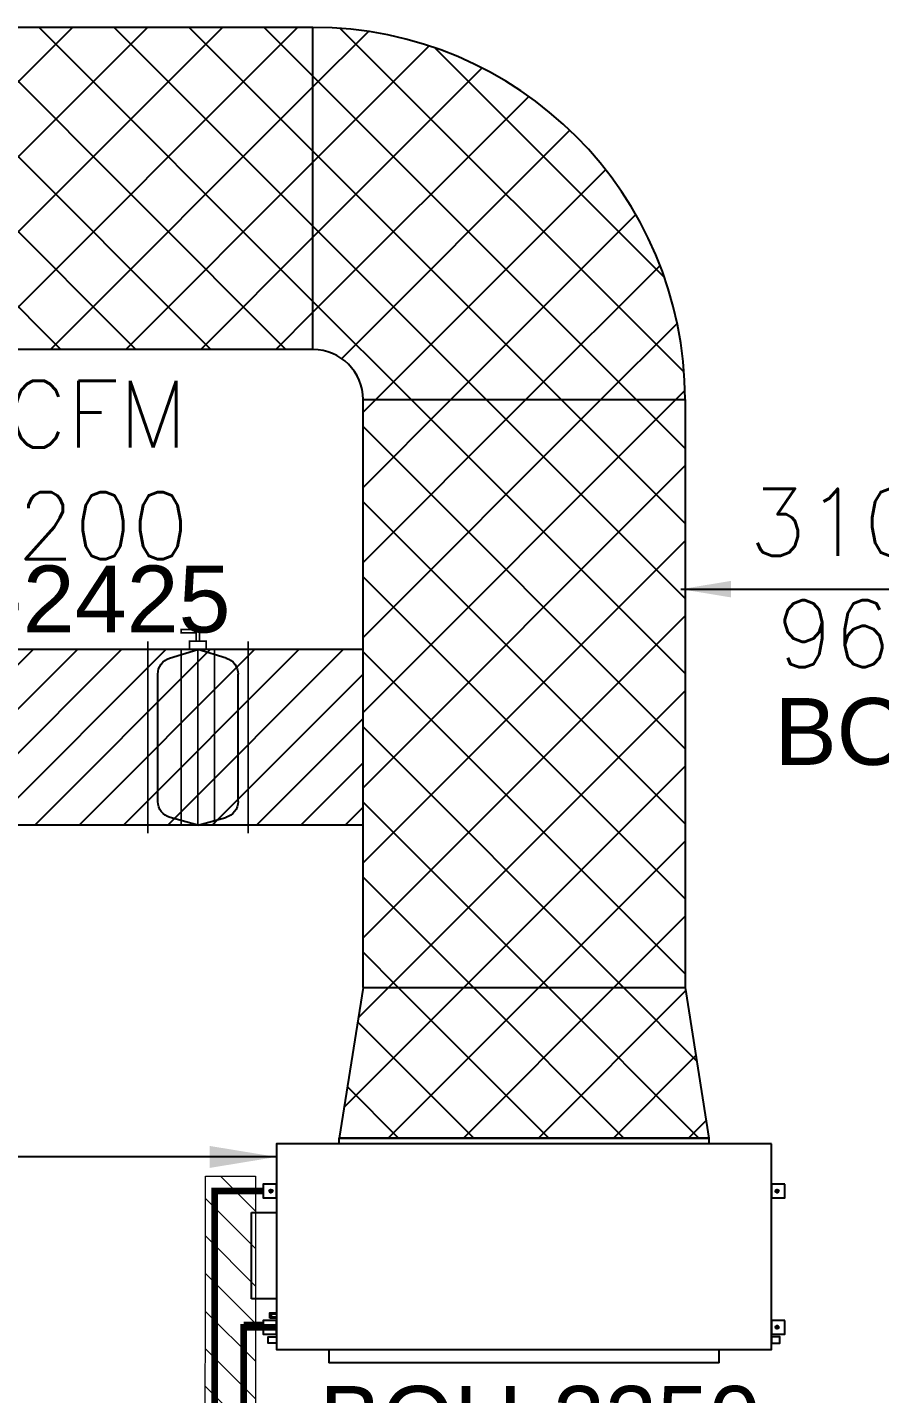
# Model space of a CAD drawing. Header units: millimetres. Extents: x -81374 to 485233, y -39075 to 157313.
# Drawn here: x 31798 to 34348, y 17379 to 21464 of the extents above; entities that cross this region are included whole.
import ezdxf

# ---------------------------------------------------------------- set-up
doc = ezdxf.new("R2010")
doc.units = ezdxf.units.MM
doc.linetypes.add('CENTERX2', pattern=[4, 2.5, -0.5, 0.5, -0.5])
doc.linetypes.add('HIDDEN', pattern=[0.375, 0.25, -0.125])
for name, color, linetype in [('AC-RA-DIFFUSER', 6, 'Continuous'), ('Hatch 01_UC', 7, 'Continuous'), ('M HVAC-Volume Control Damper', 3, 'Continuous'), ('M-HVAC ELLIPTICAL DUCT', 6, 'Continuous'), ('M-HVAC VRV PIPE', 152, 'Continuous'), ('M-HVAC-ELEPTICAL DUCT', 6, 'Continuous'), ('M-HVAC-INSULATION', 8, 'Continuous'), ('M-HVAC-SUPPLY AIR DUCT', 4, 'Continuous'), ('M-HVAC-TEXT', 7, 'Continuous')]:
    doc.layers.add(name, color=color, linetype=linetype)
for name, color, linetype, lineweight in [('CB-AC CABLE TRAY', 213, 'Continuous', 15), ('COPPER PIPE ', 4, 'Continuous', 30), ('DRAIN PIPE', 76, 'Continuous', 30)]:
    doc.layers.add(name, color=color, linetype=linetype, lineweight=lineweight)
doc.styles.add('HVAC TEXT', font='Romans.shx', dxfattribs={"width": 0.8, "height": 100})
doc.styles.add('R', font='romans.shx')
doc.styles.add('ROMAND', font='romand__.ttf')
doc.styles.get("Standard").update_dxf_attribs({"font": 'arial.ttf'})
doc.dimstyles.new('HVAC DIM', dxfattribs={"dimtxt": 100, "dimasz": 200, "dimexe": 50, "dimexo": 50, "dimgap": 50, "dimtad": 1, "dimtoh": 1, "dimdec": 0, "dimzin": 0, "dimdsep": 46, "dimtxsty": 'HVAC TEXT', "dimcen": 50, "dimclrd": 7, "dimclre": 7, "dimclrt": 7, "dimadec": 0, "dimazin": 0, "dimtfac": 1, "dimtdec": 0, "dimtofl": 0, "dimtmove": 0, "dimatfit": 3, "dimfxl": 1, "dimtolj": 1, "dimtzin": 0, "dimarcsym": 0})
doc.dimstyles.new('Vayucon', dxfattribs={"dimtxt": 200, "dimasz": 150, "dimexe": 0, "dimexo": 0, "dimgap": 9e-05, "dimtad": 1, "dimdec": 0, "dimrnd": 5, "dimzin": 0, "dimdsep": 46, "dimtxsty": 'ROMAND', "dimcen": 90, "dimclre": 99, "dimclrt": 7, "dimadec": 0, "dimazin": 0, "dimtfac": 1, "dimtdec": 0, "dimtofl": 0, "dimtmove": 1, "dimatfit": 3, "dimfxl": 1, "dimtolj": 1, "dimtzin": 0, "dimarcsym": 0})
pattern_1 = [(45, (-219788.42, -94207.17), (-112.2532, 112.2532), []), (135, (-219788.42, -94207.17), (-112.2532, -112.2532), [])]

# ---------------------------------------------------------------- blocks, each defined once
blk = doc.blocks.new('*U106')
at = {"layer": 'M HVAC-Volume Control Damper', "color": 6}
for p, q in [((144683.3, -122710), (145063.8, -122710)), ((144612.5, -122830), (144635, -122746.9)), ((145111.6, -122745.4), (145137.5, -122830)), ((144612.5, -122830), (144635, -122913.1)), ((145111.6, -122914.6), (145137.5, -122830)), ((144683.3, -122950), (145063.8, -122950))]:
    blk.add_line(p, q, dxfattribs=at)
at = {"layer": 'M HVAC-Volume Control Damper', "color": 6, "const_width": 5}
for points in [[(144612.5, -122680), (144612.5, -122680), (145162.5, -122680), (145137.5, -122680), (145137.5, -122980), (145162.5, -122980), (145137.5, -122980), (144612.5, -122980), (144587.5, -122980), (144612.5, -122980), (144612.5, -122680), (144587.5, -122680), (144612.5, -122680)], [(144612.5, -122830), (145137.5, -122830)]]:
    blk.add_lwpolyline(points, dxfattribs=at)
for points in [[(144612.5, -122880), (145137.5, -122880), (145137.5, -122780), (144612.5, -122780)], [(145137.5, -122805), (145137.5, -122855), (145162.5, -122855), (145162.5, -122805)], [(145162.5, -122825), (145162.5, -122835), (145187.5, -122835), (145187.5, -122880), (145197.5, -122880), (145197.5, -122825), (145162.5, -122825)]]:
    blk.add_lwpolyline(points, close=True, dxfattribs=at)
at = {"layer": 'M HVAC-Volume Control Damper', "color": 6}
for centre, start, end in [((144683.3, -122760), 90, 164.8459), ((145063.8, -122760), 17.032, 90), ((144683.3, -122900), 195.1541, 270), ((145063.8, -122900), 270, 342.968)]:
    blk.add_arc(centre, 50, start, end, dxfattribs=at)
blk = doc.blocks.new('*U124')
at = {"layer": 'CB-AC CABLE TRAY', "true_color": 0xa953a0}
h = blk.add_hatch(dxfattribs=at)
h.set_pattern_fill('ANSI31', color=215, scale=25)
h.set_pattern_definition([(45, (-903651.15, 1102758.81), (-56.1266008, 56.1266008), [])])
h.paths.add_polyline_path([(-88704.9, -150.4), (-88704.9, -0.4), (-87586.8, -0.4), (-87586.8, -150.4)])
at = {"layer": 'CB-AC CABLE TRAY', "color": 215, "true_color": 0xa953a0}
blk.add_lwpolyline([(-88704.9, -150.4), (-88704.9, -0.4), (-87586.8, -0.4), (-87586.8, -150.4)], close=True, dxfattribs=at)
blk = doc.blocks.new('DSD 96')
at = {"color": 190}
for p, q in [((-511, 218.5), (-511, 178.5)), ((-511, 218.5), (657, 218.5)), ((657, 178.5), (657, 218.5)), ((-480, -453.5), (-480, -436.5)), ((626, -436.5), (626, -453.5)), ((-480, -453.5), (626, -453.5))]:
    blk.add_line(p, q, dxfattribs=at)
at = {"color": 6, "linetype": 'CENTERX2', "lineweight": 5}
for p, q in [((-691, 112.5), (-677, 112.5)), ((-684, 119.5), (-684, 105.5)), ((823, 112.5), (837, 112.5)), ((830, 119.5), (830, 105.5)), ((-691, -295), (-677, -295)), ((-684, -288), (-684, -302)), ((823, -295), (837, -295)), ((830, -288), (830, -302))]:
    blk.add_line(p, q, dxfattribs=at)
at = {"color": 3}
for p, q in [((813.5, 27.5), (888.5, 27.5)), ((888.5, 27.5), (888.5, -231)), ((888.5, -231), (813.5, -231))]:
    blk.add_line(p, q, dxfattribs=at)
at = {"color": 190}
blk.add_lwpolyline([(-667.5, -436.5), (813.5, -436.5), (813.5, 178.5), (-667.5, 178.5)], close=True, dxfattribs=at)
at = {"color": 4}
for points in [[(-707.5, 92.5), (-667.5, 92.5), (-667.5, 132.5), (-707.5, 132.5)], [(813.5, 92.5), (853.5, 92.5), (853.5, 132.5), (813.5, 132.5)], [(-707.5, -315), (-667.5, -315), (-667.5, -275), (-707.5, -275)], [(813.5, -315), (853.5, -315), (853.5, -275), (813.5, -275)]]:
    blk.add_lwpolyline(points, close=True, dxfattribs=at)
at = {"color": 2}
for points in [[(-667.5, 140.6), (-667.5, 159.7), (-692.5, 159.7), (-692.5, 140.6)], [(813.5, 140.6), (813.5, 159.7), (838.5, 159.7), (838.5, 140.6)]]:
    blk.add_lwpolyline(points, close=True, dxfattribs=at)
at = {"color": 6}
blk.add_lwpolyline([(833.5, 85), (833.5, 69.1), (813.5, 69.1), (813.5, 85)], close=True, dxfattribs=at)
at = {"color": 5}
blk.add_lwpolyline([(828.5, 81.8), (828.5, 72.3), (813.5, 72.3), (813.5, 81.8)], close=True, dxfattribs=at)
at = {"color": 4}
for centre in [(-684, 112.5), (830, 112.5), (-684, -295), (830, -295)]:
    blk.add_circle(centre, 5, dxfattribs=at)

msp = doc.modelspace()

# ---------------------------------------------------------------- hatches: boundary and pattern name
at = {"layer": 'Hatch 01_UC', "linetype": 'Continuous'}
h = msp.add_hatch(dxfattribs=at)
h.set_pattern_fill('ANSI37', color=42, scale=50, angle=360)
h.set_pattern_definition(pattern_1)
h.paths.add_polyline_path([(30914.6, 21463.5), (32652.8, 21463.5), (32652.8, 20500.5), (30914.6, 20500.5)])
h = msp.add_hatch(dxfattribs=at)
h.set_pattern_fill('ANSI37', color=42, scale=50, angle=360)
h.set_pattern_definition(pattern_1)
h.paths.add_polyline_path([(32652.8, 21463.5, -0.414214), (33765.8, 20350.5), (32802.8, 20350.5, 0.414214), (32652.8, 20500.5), (32652.8, 21463.5)])
h = msp.add_hatch(dxfattribs=at)
h.set_pattern_fill('ANSI37', color=42, scale=50, angle=360)
h.set_pattern_definition(pattern_1)
h.paths.add_polyline_path([(33765.8, 20350.5), (33765.8, 18592.9), (32802.8, 18592.9), (32802.8, 20350.5)])
h = msp.add_hatch(dxfattribs=at)
h.set_pattern_fill('ANSI37', color=42, scale=50, angle=360)
h.set_pattern_definition(pattern_1)
h.paths.add_polyline_path([(32731.3, 18142.9), (33837.3, 18142.9), (33765.8, 18592.9), (32802.8, 18592.9)])
at = {"layer": 'M-HVAC-INSULATION'}
h = msp.add_hatch(dxfattribs=at)
h.set_pattern_fill('ANSI31', color=26, scale=750, angle=360, style=0)
h.set_pattern_definition([(45, (496839.4, -83091.07), (-66.29126, 66.29126), [])])
h.paths.add_polyline_path([(31088.3, 19078.3), (32802.8, 19078.3), (32802.8, 19603.3), (31088.3, 19603.3)])

# ---------------------------------------------------------------- linework, layer by layer
at = {"layer": 'COPPER PIPE ', "color": 4, "linetype": 'Continuous', "const_width": 20}
msp.add_lwpolyline([(32446, 17584.2), (32503.8, 17584.2)], dxfattribs=at)
at = {"layer": 'DRAIN PIPE', "color": 76, "linetype": 'Continuous', "const_width": 20}
msp.add_lwpolyline([(32359.1, 13094.6), (32359.1, 17984.4), (32503.8, 17984.4)], dxfattribs=at)
at = {"layer": 'M-HVAC ELLIPTICAL DUCT', "linetype": 'Continuous'}
for p, q in [((32652.8, 21463.5, 0), (30040.5, 21463.5, 0)), ((32652.8, 20500.5, 0), (32652.8, 21463.5, 0)), ((32652.8, 20500.5, 0), (30040.5, 20500.5, 0)), ((32802.8, 18592.9, 0), (32802.8, 20350.5, 0)), ((32802.8, 20350.5, 0), (33765.8, 20350.5, 0)), ((33765.8, 20350.5, 0), (33765.8, 18592.9, 0)), ((32802.8, 19603.3, 0), (31088.3, 19603.3, 0)), ((32802.8, 19078.3, 0), (31088.3, 19078.3, 0)), ((32802.8, 18592.9, 0), (32731.3, 18142.9, 0)), ((32802.8, 18592.9, 0), (33765.8, 18592.9, 0)), ((33765.8, 18592.9, 0), (33837.3, 18142.9, 0))]:
    msp.add_line(p, q, dxfattribs=at)
at = {"layer": 'M-HVAC ELLIPTICAL DUCT', "color": 0, "linetype": 'Continuous'}
msp.add_line((32731.3, 18142.9, 0), (33837.3, 18142.9, 0), dxfattribs=at)
at = {"layer": 'M-HVAC ELLIPTICAL DUCT', "linetype": 'Continuous'}
for radius in [1113, 150]:
    msp.add_arc((32652.8, 20350.5, 0), radius, 0, 90, dxfattribs=at)
at = {"layer": 'M-HVAC VRV PIPE', "linetype": 'Continuous', "const_width": 20}
msp.add_lwpolyline([(32446, 13783.3), (32446, 17576.9), (32543.8, 17576.9)], dxfattribs=at)

# ---------------------------------------------------------------- block references
at = {"layer": 'AC-RA-DIFFUSER', "rotation": 180}
msp.add_blockref('DSD 96', (33357.3, 17689.4, 0), dxfattribs=at)
msp.add_blockref('DSD 96', (33357.3, 17689.4, 0), dxfattribs=at)
at = {"layer": 'CB-AC CABLE TRAY', "color": 4, "linetype": 'HIDDEN', "rotation": 89.99971984367855}
msp.add_blockref('*U124', (32330.9, 105616), dxfattribs=at)
at = {"layer": 'M-HVAC-INSULATION', "color": 42, "xscale": -1, "rotation": 269.9999999999999}
msp.add_blockref('*U106', (155138.7, -125534.2, 0), dxfattribs=at)

# ---------------------------------------------------------------- texts
at = {"layer": 'M-HVAC-ELEPTICAL DUCT', "char_height": 200, "attachment_point": 1}
for s, insert in [('BOD-2425', (31086.4, 19854.4, 1198.1)), ('BOD-2400', (34033.4, 19458.4, 1198.1)), ('BOU-2250', (32672.2, 17401.6, 1198.1))]:
    msp.add_mtext(s, dxfattribs=dict(at, insert=insert))
at = {"layer": 'M-HVAC-TEXT', "color": 7, "char_height": 200, "attachment_point": 2, "style": 'R'}
for s, insert, width in [('160 CFM\\P525X200', (31681.8, 20406.9), 2790.775), ('3100 CFM\\P963X250', (34638.6, 20083.8), 13359.771)]:
    msp.add_mtext(s, dxfattribs=dict(at, insert=insert, width=width))

# ---------------------------------------------------------------- leaders
at = {"layer": 'M-HVAC ELLIPTICAL DUCT', "linetype": 'Continuous'}
msp.add_leader([(32543.8, 18086.3, 0), (26512.8, 18086.3, 0)], dimstyle='HVAC DIM', dxfattribs=at)
at = {"layer": 'M-HVAC-SUPPLY AIR DUCT', "color": 0, "linetype": 'Continuous'}
msp.add_leader([(33753.3, 19783.8, 0), (35398.8, 19783.8, 0)], dimstyle='Vayucon', dxfattribs=at)

doc.saveas('drawing.dxf')
